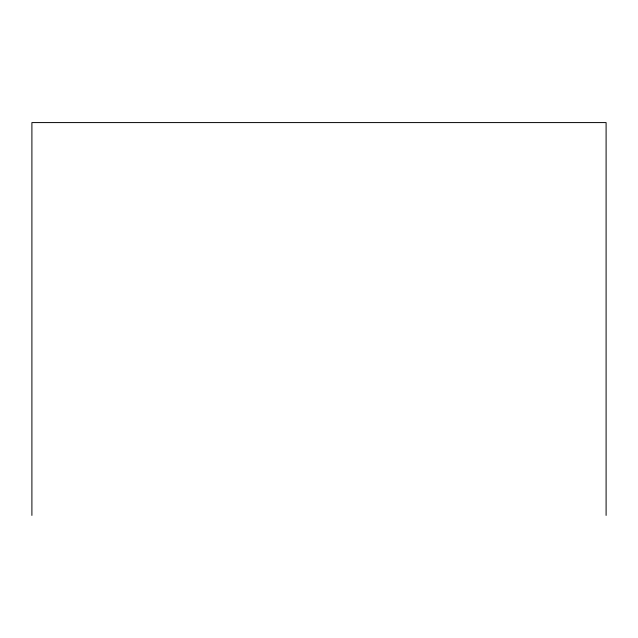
<?xml version="1.0" encoding="UTF-8"?>
<svg xmlns="http://www.w3.org/2000/svg" width="638" height="638" viewBox="0 0 638 638"><rect width="100%" height="100%" fill="white"/><g stroke="black" fill="none" stroke-linecap="round" stroke-linejoin="round"><path stroke-width="0.96" d="M606.1 515.416L606.1 122.584L31.9 122.584L31.9 515.416"/></g></svg>
